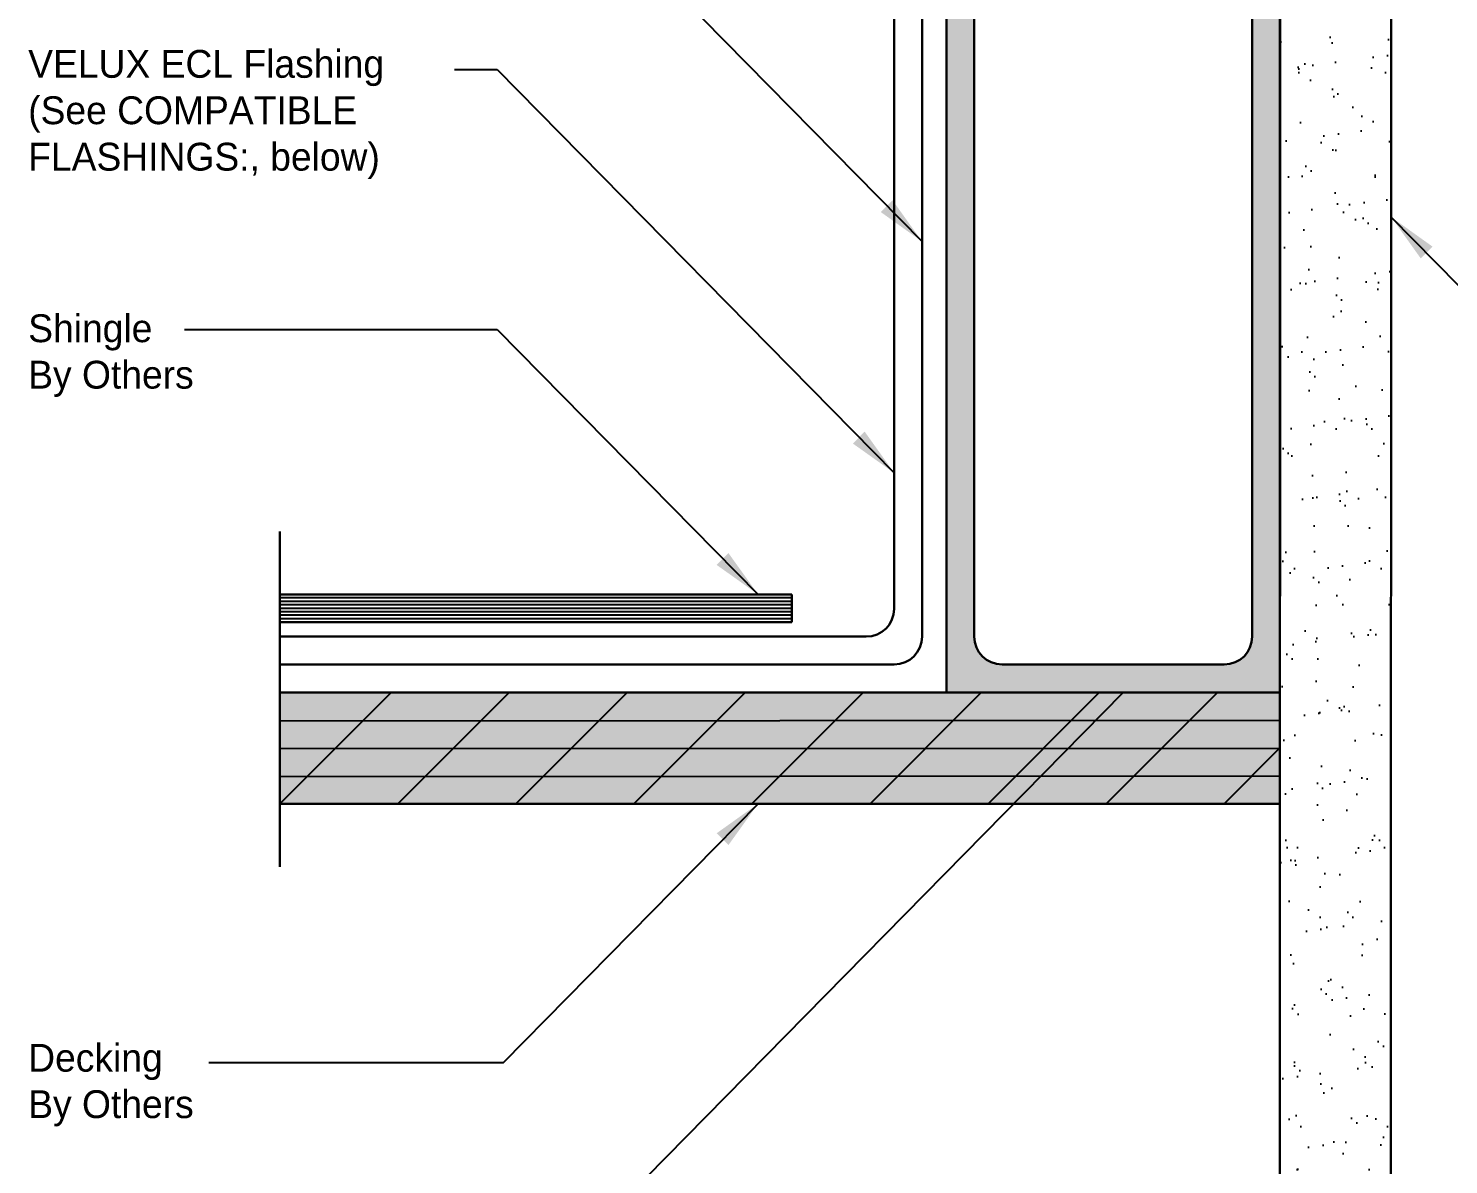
# Model space of a CAD drawing. Header units: inches. Extents: x -154 to 13, y 2 to 55.
# Drawn here: x -111.9 to -99.14, y 15.78 to 25.98 of the extents above; entities that cross this region are included whole.
import ezdxf

# ---------------------------------------------------------------- set-up
doc = ezdxf.new("R2010")
doc.units = ezdxf.units.IN
doc.header["$LTSCALE"] = 2
doc.header["$MEASUREMENT"] = 0
doc.layers.get('0').update_dxf_attribs({"linetype": 'CONTINUOUS'})
doc.layers.add('hatch2', color=51, linetype='CONTINUOUS')
doc.layers.add('pattern', color=9, linetype='CONTINUOUS')
doc.styles.add('SIMPLEX', font='')
doc.styles.get('SIMPLEX').set_extended_font_data('Futura Md BT')

# ---------------------------------------------------------------- blocks, each defined once
blk = doc.blocks.new('*U4')
at = {"layer": 'hatch2', "linetype": 'Continuous'}
for points in [[(59.2787, 4.939), (59.2787, 4.439), (62.2718, 4.9382)], [(62.2718, 4.939), (59.2787, 4.939), (62.2718, 4.9382)], [(62.2718, 4.9382), (59.2787, 4.439), (63.7698, 4.439)], [(63.7698, 4.939), (62.2718, 4.9382), (63.7698, 4.439)]]:
    blk.add_solid(points, dxfattribs=at)

msp = doc.modelspace()

# ---------------------------------------------------------------- hatches: boundary and pattern name
msp.add_hatch(color=8).paths.add_polyline_path([(-100.655, 30.996), (-103.651, 30.996), (-103.651, 29.453), (-103.401, 29.453), (-103.401, 30.496, -0.414214), (-103.151, 30.746), (-101.155, 30.746, -0.414214), (-100.905, 30.496), (-100.905, 20.52, -0.414214), (-101.155, 20.27), (-103.151, 20.27, -0.414214), (-103.401, 20.52), (-103.401, 29.453), (-103.651, 29.453), (-103.651, 20.02), (-100.655, 20.02)])
h = msp.add_hatch()
h.set_pattern_fill('AR-SAND', color=8, scale=0.25, style=0)
h.set_pattern_definition([(37.5, (-153.7809, -1.44866), (-0.0157483, 0.481706), [0, -0.38, 0, -0.425, 0, -0.40625]), (7.5, (-153.7809, -1.44866), (0.442444, 0.7055365), [0, -0.205, 0, -0.3425, 0, -0.13125]), (327.5, (-154.0884, -1.44866), (0.7785355, 0.0014148), [0, -0.125, 0, -0.45, 0, -0.5875]), (317.5, (-154.0884, -1.44866), (0.751532, 0.219419), [0, -0.0625, 0, -0.295, 0, -0.3375])])
h.paths.add_polyline_path([(-99.655, 30.996), (-100.655, 30.996), (-100.655, 20.021), (-100.655, 19.02), (-100.658, 19.02), (-100.659, 15.343, -0.253381), (-100.167, 15.294, 0.261429), (-99.659, 15.21)])

# ---------------------------------------------------------------- linework, layer by layer
at = {"color": 7, "lineweight": 30}
for p, q in [((-103.651, 30.996), (-103.651, 20.02)), ((-103.651, 30.996), (-103.651, 20.02)), ((-103.651, 30.996), (-103.651, 20.02)), ((-103.651, 30.996), (-103.651, 20.018)), ((-103.651, 30.996), (-103.651, 20.02)), ((-103.651, 30.996), (-103.651, 20.02)), ((-103.651, 30.996), (-103.651, 20.02)), ((-103.651, 30.996), (-103.651, 20.018)), ((-100.652, 30.996), (-100.656, 15.343)), ((-100.655, 30.998), (-100.655, 20.021)), ((-100.655, 30.996), (-100.655, 19.02)), ((-99.655, 30.996), (-99.659, 15.21)), ((-103.401, 30.496), (-103.401, 20.52)), ((-103.401, 30.496), (-103.401, 20.52)), ((-100.905, 30.496), (-100.905, 20.52)), ((-100.905, 30.496), (-100.905, 20.52)), ((-109.637, 21.465), (-109.637, 18.454)), ((-105.039, 20.899), (-109.637, 20.899)), ((-105.039, 20.649), (-105.039, 20.899)), ((-105.039, 20.649), (-109.637, 20.649)), ((-101.155, 20.27), (-103.151, 20.27)), ((-103.651, 20.02), (-109.637, 20.02)), ((-100.655, 20.02), (-109.637, 20.02)), ((-100.655, 20.02), (-109.637, 20.02)), ((-100.655, 19.02), (-100.655, 20.021)), ((-100.655, 19.02), (-109.637, 19.02)), ((-100.655, 19.02), (-109.637, 19.02))]:
    msp.add_line(p, q, dxfattribs=at)
at = {"color": 35, "lineweight": 30}
for p, q in [((-104.12, 30.266), (-104.12, 20.77)), ((-104.37, 20.52), (-109.637, 20.52))]:
    msp.add_line(p, q, dxfattribs=at)
at = {"color": 3, "lineweight": 30}
for p, q in [((-103.87, 30.266), (-103.87, 20.52)), ((-104.12, 20.27), (-109.637, 20.27))]:
    msp.add_line(p, q, dxfattribs=at)
for p, q in [((-107.684, 27.944), (-103.87, 24.068)), ((-108.069, 25.611), (-107.684, 25.611)), ((-107.684, 25.611), (-104.12, 21.99)), ((-96.725, 21.309), (-99.656, 24.287)), ((-110.494, 23.279), (-107.684, 23.279)), ((-107.684, 23.279), (-105.342, 20.899)), ((-107.629, 14.364), (-102.062, 20.02)), ((-107.629, 16.697), (-105.342, 19.02)), ((-110.275, 16.697), (-107.629, 16.697))]:
    msp.add_line(p, q)
at = {"color": 35, "lineweight": 30}
msp.add_arc((-104.37, 20.77), 0.25, 270, 0, dxfattribs=at)
at = {"color": 3, "lineweight": 30}
msp.add_arc((-104.12, 20.52), 0.25, 270, 0, dxfattribs=at)
at = {"color": 7, "lineweight": 30}
for centre, start, end in [((-103.151, 20.52), 180, 270), ((-101.155, 20.52), 270, 0)]:
    msp.add_arc(centre, 0.25, start, end, dxfattribs=at)
at = {"color": 7}
for points in [[(-104.135, 24.439), (-104.241, 24.333), (-103.87, 24.068)], [(-99.391, 23.916), (-99.285, 24.022), (-99.656, 24.287)], [(-104.385, 22.361), (-104.491, 22.254), (-104.12, 21.99)], [(-105.608, 21.27), (-105.714, 21.164), (-105.342, 20.899)], [(-102.328, 19.649), (-102.434, 19.755), (-102.062, 20.02)], [(-105.608, 18.649), (-105.714, 18.755), (-105.342, 19.02)]]:
    msp.add_solid(points, dxfattribs=at)
at = {"layer": 'pattern'}
for p, q in [((-105.039, 20.868), (-109.637, 20.868)), ((-105.039, 20.837), (-109.637, 20.837)), ((-105.039, 20.805), (-109.637, 20.805)), ((-105.039, 20.774), (-109.637, 20.774)), ((-105.039, 20.743), (-109.637, 20.743)), ((-105.039, 20.712), (-109.637, 20.712)), ((-105.039, 20.68), (-109.637, 20.68)), ((-109.637, 19.02), (-108.638, 20.02)), ((-108.577, 19.02), (-107.578, 20.02)), ((-107.517, 19.02), (-106.518, 20.02)), ((-107.517, 19.019), (-106.518, 20.019)), ((-106.457, 19.02), (-105.458, 20.02)), ((-105.397, 19.02), (-104.398, 20.02)), ((-104.337, 19.02), (-103.339, 20.018)), ((-103.276, 19.02), (-102.278, 20.02)), ((-102.216, 19.02), (-101.217, 20.02)), ((-109.637, 19.765), (-100.655, 19.77)), ((-109.637, 19.515), (-100.655, 19.52)), ((-101.156, 19.02), (-100.655, 19.522)), ((-109.637, 19.265), (-100.654, 19.27))]:
    msp.add_line(p, q, dxfattribs=at)

# ---------------------------------------------------------------- block references
at = {"layer": 'hatch2', "linetype": 'Continuous', "xscale": 2, "yscale": 2, "zscale": 2}
msp.add_blockref('*U4', (-228.194, 10.142), dxfattribs=at)

# ---------------------------------------------------------------- texts
at = {"color": 7, "char_height": 0.25, "attachment_point": 1, "style": 'SIMPLEX'}
for s, insert in [('VELUX ECL Flashing \\P(See COMPATIBLE\\PFLASHINGS:, below)', (-111.897, 25.788)), ('Shingle\\PBy Others', (-111.897, 23.414)), ('Decking\\PBy Others', (-111.897, 16.864))]:
    msp.add_mtext_dynamic_manual_height_columns(s, width=6.91373, gutter_width=12.5, heights=[0], dxfattribs=dict(at, insert=insert))

doc.saveas('drawing.dxf')
